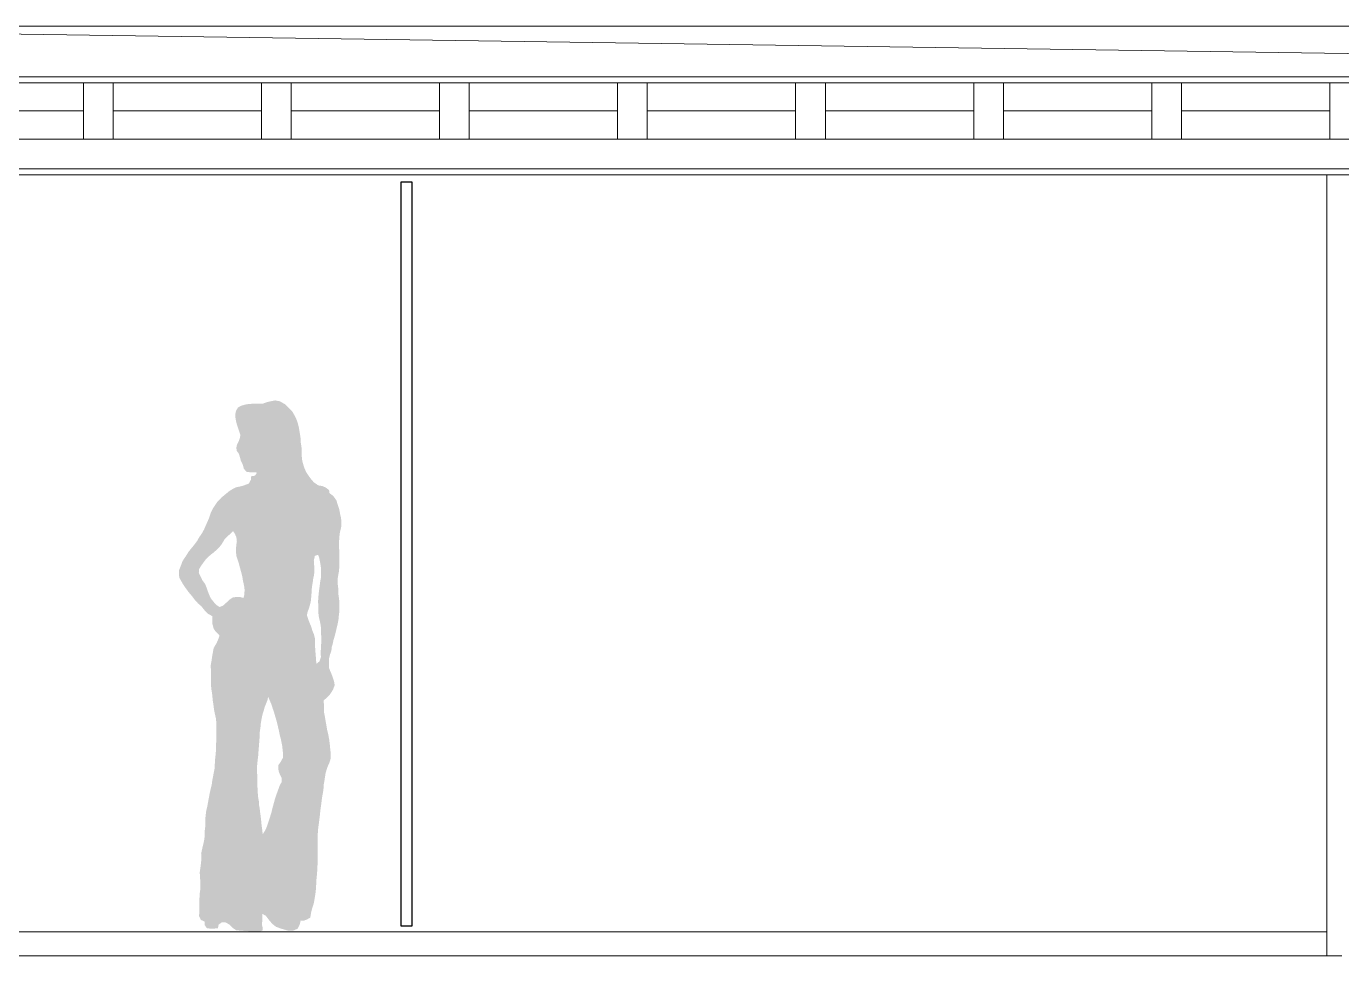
# Model space of a CAD drawing. Header units: metres. Extents: x -183 to 1639, y -350 to 198.
# Drawn here: x 772.657 to 777.089, y -229.918 to -226.788 of the extents above; entities that cross this region are included whole.
import ezdxf

# ---------------------------------------------------------------- set-up
doc = ezdxf.new("R2010")
doc.units = ezdxf.units.M
doc.header["$MEASUREMENT"] = 0
for name, color, linetype in [('JIKA-2D', 251, 'Continuous'), ('Krov', 3, 'Continuous'), ('okna', 4, 'Continuous'), ('pohled', 4, 'Continuous'), ('stafaz', 254, 'Continuous'), ('ZDIVO', 1, 'Continuous')]:
    doc.layers.add(name, color=color, linetype=linetype)
doc.linetypes.add('BATTING', pattern='A,0.00254,-2.54,[134,ltypeshp.shx,S=2.54,R=0,X=-2.54,Y=0],-5.08,[134,ltypeshp.shx,S=2.54,R=180,X=2.54,Y=0],-2.54', length=10.16254)

msp = doc.modelspace()

# ---------------------------------------------------------------- hatches: boundary and pattern name
at = {"layer": 'stafaz', "linetype": 'Continuous', "ltscale": 0.001}
h = msp.add_hatch(color=256, dxfattribs=at)
h.paths.add_polyline_path([(773.2858, -228.8949), (773.2886, -228.881), (773.2981, -228.8648), (773.3046, -228.8501), (773.3082, -228.8384), (773.2949, -228.8261), (773.2883, -228.8159), (773.2838, -228.799), (773.2838, -228.7859), (773.2844, -228.7742), (773.269, -228.7662), (773.258, -228.7546), (773.2469, -228.7407), (773.2359, -228.7313), (773.2264, -228.7211), (773.2146, -228.7058), (773.2035, -228.6927), (773.1925, -228.6774), (773.1851, -228.6664), (773.1792, -228.6562), (773.1733, -228.646), (773.171, -228.6336), (773.171, -228.6219), (773.1746, -228.6116), (773.1789, -228.6013), (773.1825, -228.5911), (773.1883, -228.5808), (773.1956, -228.5705), (773.2043, -228.5566), (773.2137, -228.5448), (773.2246, -228.5316), (773.2326, -228.5206), (773.2391, -228.5089), (773.2479, -228.4964), (773.2558, -228.4824), (773.2602, -228.4722), (773.2667, -228.4575), (773.2717, -228.4465), (773.2761, -228.4333), (773.2804, -228.4216), (773.2869, -228.4098), (773.2934, -228.3996), (773.3022, -228.3871), (773.3145, -228.3746), (773.3262, -228.365), (773.3415, -228.3525), (773.3546, -228.3444), (773.3648, -228.3399), (773.3751, -228.3377), (773.3853, -228.3354), (773.3955, -228.3317), (773.4072, -228.3273), (773.4144, -228.3133), (773.4144, -228.3031), (773.4275, -228.3008), (773.4348, -228.2905), (773.4202, -228.2892), (773.4099, -228.2892), (773.3997, -228.2885), (773.3901, -228.2776), (773.3864, -228.2637), (773.3797, -228.2499), (773.3767, -228.2382), (773.3737, -228.228), (773.3656, -228.2163), (773.3649, -228.2061), (773.367, -228.1958), (773.3728, -228.1855), (773.3764, -228.1745), (773.3785, -228.1643), (773.3666, -228.1292), (773.3637, -228.1168), (773.3614, -228.1037), (773.3613, -228.0934), (773.3635, -228.0832), (773.37, -228.0714), (773.3809, -228.0655), (773.3934, -228.0618), (773.4058, -228.0595), (773.4197, -228.0587), (773.4321, -228.0587), (773.4446, -228.0586), (773.4555, -228.0578), (773.4672, -228.0534), (773.4804, -228.0504), (773.495, -228.0474), (773.5111, -228.0502), (773.5287, -228.0603), (773.539, -228.0705), (773.553, -228.0844), (773.5589, -228.0946), (773.567, -228.1106), (773.5715, -228.123), (773.5752, -228.1369), (773.5774, -228.1508), (773.5797, -228.164), (773.5812, -228.1749), (773.582, -228.1903), (773.5843, -228.2056), (773.5844, -228.2188), (773.5852, -228.2356), (773.5868, -228.251), (773.5905, -228.2641), (773.5949, -228.2773), (773.6009, -228.2904), (773.6082, -228.3013), (773.6171, -228.313), (773.6259, -228.3232), (773.6406, -228.3334), (773.6552, -228.3362), (773.6655, -228.3406), (773.6773, -228.3493), (773.6788, -228.3602), (773.6905, -228.3682), (773.7016, -228.3835), (773.7068, -228.3996), (773.7112, -228.4127), (773.7142, -228.4288), (773.7172, -228.442), (773.7188, -228.4551), (773.7188, -228.469), (773.7167, -228.4807), (773.7138, -228.491), (773.7124, -228.5027), (773.7111, -228.5195), (773.7111, -228.5334), (773.7112, -228.5459), (773.7113, -228.5569), (773.7113, -228.5678), (773.7114, -228.5781), (773.7114, -228.5905), (773.7115, -228.6073), (773.7109, -228.6212), (773.7087, -228.6322), (773.7066, -228.6454), (773.7067, -228.6556), (773.7067, -228.6688), (773.7083, -228.6812), (773.7083, -228.6973), (773.7106, -228.7149), (773.7121, -228.7266), (773.7122, -228.7383), (773.7123, -228.7536), (773.7102, -228.7719), (773.7088, -228.7866), (773.706, -228.8012), (773.7031, -228.8129), (773.6995, -228.8283), (773.6959, -228.8422), (773.6923, -228.854), (773.6895, -228.8679), (773.6859, -228.8789), (773.6852, -228.8906), (773.6802, -228.9038), (773.6773, -228.9155), (773.6766, -228.9309), (773.6767, -228.947), (773.6804, -228.9572), (773.6849, -228.9674), (773.6908, -228.9835), (773.6945, -228.9959), (773.6961, -229.0061), (773.691, -229.0208), (773.6808, -229.0369), (773.6692, -229.0487), (773.659, -229.0583), (773.6598, -229.0721), (773.6599, -229.0868), (773.6599, -229.097), (773.663, -229.1116), (773.6667, -229.1336), (773.669, -229.146), (773.6705, -229.1562), (773.6742, -229.1708), (773.6773, -229.1876), (773.6803, -229.2103), (773.6811, -229.222), (773.6826, -229.2337), (773.6827, -229.2454), (773.682, -229.2557), (773.6791, -229.2659), (773.6712, -229.2835), (773.6654, -229.3033), (773.6612, -229.3304), (773.659, -229.3428), (773.6584, -229.356), (773.657, -229.3663), (773.6548, -229.3772), (773.652, -229.397), (773.6506, -229.4087), (773.6485, -229.4234), (773.6471, -229.4358), (773.6457, -229.449), (773.6443, -229.46), (773.6429, -229.4709), (773.6415, -229.4819), (773.6401, -229.4922), (773.6387, -229.5141), (773.6389, -229.539), (773.6389, -229.5529), (773.639, -229.5631), (773.6391, -229.5763), (773.6384, -229.5902), (773.6385, -229.6078), (773.6378, -229.6217), (773.6372, -229.6326), (773.6365, -229.6436), (773.6351, -229.6553), (773.6344, -229.667), (773.6337, -229.6795), (773.6331, -229.6919), (773.631, -229.711), (773.6274, -229.7322), (773.6253, -229.7424), (773.621, -229.7556), (773.6174, -229.7688), (773.6138, -229.7893), (773.6036, -229.7952), (773.5919, -229.7997), (773.5817, -229.799), (773.5781, -229.8129), (773.5709, -229.8269), (773.557, -229.8328), (773.5387, -229.8329), (773.5277, -229.83), (773.5175, -229.8271), (773.4991, -229.8206), (773.4859, -229.8105), (773.4749, -229.7974), (773.4638, -229.7828), (773.4528, -229.777), (773.4522, -229.7894), (773.4522, -229.7997), (773.4508, -229.8121), (773.4531, -229.8224), (773.4531, -229.8326), (773.4414, -229.837), (773.429, -229.8371), (773.418, -229.8372), (773.4056, -229.835), (773.3946, -229.8344), (773.3792, -229.833), (773.3646, -229.8323), (773.3528, -229.8243), (773.3425, -229.8134), (773.3286, -229.8054), (773.3162, -229.8048), (773.3052, -229.8129), (773.3024, -229.8253), (773.2914, -229.8261), (773.2753, -229.8262), (773.2651, -229.8248), (773.2584, -229.8146), (773.2584, -229.8029), (773.2452, -229.7971), (773.2392, -229.7847), (773.2399, -229.7679), (773.2405, -229.7525), (773.2405, -229.7393), (773.2404, -229.7276), (773.241, -229.7093), (773.2432, -229.6954), (773.2438, -229.6837), (773.2438, -229.6735), (773.2422, -229.6515), (773.2414, -229.6362), (773.2442, -229.6171), (773.2463, -229.5988), (773.2463, -229.5879), (773.2462, -229.574), (773.2505, -229.5535), (773.2533, -229.5425), (773.2569, -229.5256), (773.2583, -229.511), (773.2582, -229.4971), (773.2596, -229.4868), (773.2603, -229.4766), (773.2602, -229.4554), (773.2616, -229.4429), (773.263, -229.4312), (773.2673, -229.4129), (773.2708, -229.3924), (773.273, -229.3814), (773.2751, -229.3704), (773.2773, -229.3602), (773.2823, -229.339), (773.2837, -229.3272), (773.2858, -229.3163), (773.2879, -229.3053), (773.2915, -229.287), (773.2922, -229.2723), (773.2928, -229.2621), (773.2935, -229.2518), (773.2949, -229.2409), (773.2963, -229.2233), (773.2962, -229.2057), (773.2976, -229.1911), (773.2975, -229.1779), (773.2975, -229.1662), (773.2974, -229.1552), (773.2973, -229.145), (773.2973, -229.1318), (773.2957, -229.1179), (773.2927, -229.1041), (773.2897, -229.0894), (773.2874, -229.0719), (773.2852, -229.0573), (773.2829, -229.0339), (773.2806, -229.02), (773.2791, -229.0046), (773.279, -228.9885), (773.2789, -228.9783), (773.2788, -228.9629), (773.2788, -228.9527), (773.2787, -228.9373), (773.2808, -228.9264), (773.283, -228.911)])
h.paths.add_polyline_path([(773.4695, -229.057), (773.4645, -229.0695), (773.4601, -229.0805), (773.4573, -229.0915), (773.4537, -229.1025), (773.4501, -229.1179), (773.4473, -229.1347), (773.4459, -229.1494), (773.4438, -229.1633), (773.4431, -229.1808), (773.4424, -229.1933), (773.4411, -229.2072), (773.4404, -229.2174), (773.439, -229.2342), (773.4383, -229.2445), (773.4369, -229.2562), (773.4355, -229.2694), (773.4341, -229.2826), (773.4342, -229.2957), (773.435, -229.3067), (773.4358, -229.3279), (773.4359, -229.3491), (773.4368, -229.3652), (773.4376, -229.3806), (773.4406, -229.3974), (773.4414, -229.4105), (773.4437, -229.4237), (773.4452, -229.4369), (773.4467, -229.4478), (773.4482, -229.4603), (773.449, -229.4712), (773.4505, -229.4829), (773.4521, -229.4946), (773.4536, -229.5085), (773.4616, -229.496), (773.4667, -229.485), (773.4731, -229.4667), (773.4775, -229.4528), (773.4832, -229.4345), (773.4861, -229.422), (773.4911, -229.4037), (773.4961, -229.3854), (773.5019, -229.3693), (773.5062, -229.3575), (773.5105, -229.3451), (773.5178, -229.3319), (773.517, -229.318), (773.5118, -229.3078), (773.5074, -229.2968), (773.5058, -229.2858), (773.5065, -229.2756), (773.5152, -229.2631), (773.5218, -229.2506), (773.5217, -229.2338), (773.5194, -229.2119), (773.5148, -229.1885), (773.5111, -229.1746), (773.5074, -229.1563), (773.5044, -229.1439), (773.5006, -229.1278), (773.4947, -229.1081), (773.4909, -229.095), (773.4872, -229.0848), (773.4835, -229.0723), (773.4791, -229.0621), (773.4721, -229.046)], flags=16)
h.paths.add_polyline_path([(773.6311, -228.8923), (773.6326, -228.9099), (773.6334, -228.9201), (773.6342, -228.9347), (773.6452, -228.9259), (773.6495, -228.9127), (773.6494, -228.901), (773.6494, -228.8893), (773.65, -228.8769), (773.6507, -228.8652), (773.6506, -228.8542), (773.6506, -228.8418), (773.6505, -228.83), (773.6504, -228.8191), (773.6489, -228.8045), (773.6467, -228.7935), (773.6429, -228.7767), (773.6414, -228.7657), (773.6406, -228.7482), (773.6405, -228.7365), (773.6404, -228.7211), (773.6411, -228.7094), (773.6425, -228.6962), (773.6439, -228.6838), (773.646, -228.6691), (773.6474, -228.6567), (773.6495, -228.6464), (773.6502, -228.6347), (773.6502, -228.6237), (773.6501, -228.6135), (773.6478, -228.5974), (773.6441, -228.5777), (773.6401, -228.5673), (773.6294, -228.5712), (773.6258, -228.5866), (773.6266, -228.5968), (773.6274, -228.6092), (773.6275, -228.6202), (773.6268, -228.6348), (773.6239, -228.6466), (773.6225, -228.6575), (773.6204, -228.67), (773.619, -228.681), (773.6183, -228.6934), (773.6177, -228.7037), (773.6156, -228.7242), (773.6127, -228.7359), (773.6091, -228.7491), (773.6048, -228.7593), (773.6026, -228.771), (773.6071, -228.7842), (773.6108, -228.7951), (773.6175, -228.8105), (773.6205, -228.8214), (773.6264, -228.836), (773.6301, -228.8514), (773.6302, -228.8689), (773.6303, -228.8806)], flags=16)
h.paths.add_polyline_path([(773.3887, -228.7129), (773.3916, -228.7019), (773.3923, -228.6902), (773.3922, -228.6792), (773.3899, -228.6675), (773.3869, -228.6537), (773.3854, -228.6434), (773.3809, -228.6252), (773.3772, -228.612), (773.3735, -228.5974), (773.3698, -228.5857), (773.3653, -228.5726), (773.3638, -228.5609), (773.3637, -228.5492), (773.3644, -228.5353), (773.3665, -228.5228), (773.365, -228.5089), (773.3605, -228.498), (773.3539, -228.4878), (773.3262, -228.5135), (773.3197, -228.5245), (773.3132, -228.5348), (773.3037, -228.5458), (773.2899, -228.5583), (773.2775, -228.5679), (773.2629, -228.5812), (773.2542, -228.5929), (773.2455, -228.6054), (773.239, -228.6157), (773.2383, -228.6288), (773.2435, -228.639), (773.2501, -228.6529), (773.2597, -228.666), (773.2642, -228.677), (773.2679, -228.6879), (773.2716, -228.6982), (773.2783, -228.7135), (773.2886, -228.7266), (773.2981, -228.7368), (773.3084, -228.7433), (773.3194, -228.7389), (773.3303, -228.7293), (773.3419, -228.7183), (773.3529, -228.7109), (773.366, -228.7094), (773.3785, -228.71)], flags=16)

# ---------------------------------------------------------------- linework, layer by layer
at = {"linetype": 'Continuous', "lineweight": 0}
for p, q in [((777.0395, -229.8375), (777.0395, -229.9175)), ((777.0895, -229.9175), (770.8895, -229.9175))]:
    msp.add_line(p, q, dxfattribs=at)
at = {"layer": 'JIKA-2D', "linetype": 'ByBlock'}
msp.add_lwpolyline([(773.9197, -227.3118), (773.9561, -227.3118), (773.9561, -229.8181), (773.9197, -229.8181)], close=True, dxfattribs=at)
at = {"layer": 'Krov', "linetype": 'Continuous', "lineweight": 0}
for p, q in [((779.0645, -226.9079), (770.7845, -226.7875)), ((770.3495, -226.9779), (780.8395, -226.9779)), ((770.3495, -227.1675), (780.8395, -227.1675)), ((770.7845, -227.2675), (779.0645, -227.2675)), ((777.0395, -227.2875), (777.1395, -227.2875))]:
    msp.add_line(p, q, dxfattribs=at)
for points in [[(772.8495, -226.9779), (772.9495, -226.9779), (772.9495, -227.1675), (772.8495, -227.1675)], [(773.4495, -226.9779), (773.5495, -226.9779), (773.5495, -227.1675), (773.4495, -227.1675)], [(774.0495, -226.9779), (774.1495, -226.9779), (774.1495, -227.1675), (774.0495, -227.1675)], [(774.6495, -226.9779), (774.7495, -226.9779), (774.7495, -227.1675), (774.6495, -227.1675)], [(775.2495, -226.9779), (775.3495, -226.9779), (775.3495, -227.1675), (775.2495, -227.1675)], [(775.8495, -226.9779), (775.9495, -226.9779), (775.9495, -227.1675), (775.8495, -227.1675)], [(776.4495, -226.9779), (776.5495, -226.9779), (776.5495, -227.1675), (776.4495, -227.1675)], [(777.0495, -226.9779), (777.1495, -226.9779), (777.1495, -227.1675), (777.0495, -227.1675)]]:
    msp.add_lwpolyline(points, close=True, dxfattribs=at)
at = {"layer": 'okna', "linetype": 'BATTING', "lineweight": 0, "ltscale": 0.008}
for p, q in [((772.3495, -227.0727), (772.8495, -227.0727)), ((772.9495, -227.0727), (773.4495, -227.0727)), ((773.5495, -227.0727), (774.0495, -227.0727)), ((774.1495, -227.0727), (774.6495, -227.0727)), ((774.7495, -227.0727), (775.2495, -227.0727)), ((775.3495, -227.0727), (775.8495, -227.0727)), ((775.9495, -227.0727), (776.4495, -227.0727)), ((776.5495, -227.0727), (777.0495, -227.0727))]:
    msp.add_line(p, q, dxfattribs=at)
at = {"layer": 'pohled', "lineweight": 0}
msp.add_line((770.7645, -226.7875), (780.5645, -226.7875), dxfattribs=at)
at = {"layer": 'ZDIVO', "linetype": 'Continuous', "lineweight": 0}
for p, q in [((770.3495, -226.9579), (780.8395, -226.9579)), ((770.7645, -227.2875), (777.0395, -227.2875)), ((777.0395, -229.8375), (777.0395, -227.2875)), ((770.9895, -229.8375), (773.9895, -229.8375)), ((773.9895, -229.8375), (777.0395, -229.8375))]:
    msp.add_line(p, q, dxfattribs=at)

doc.saveas('drawing.dxf')
